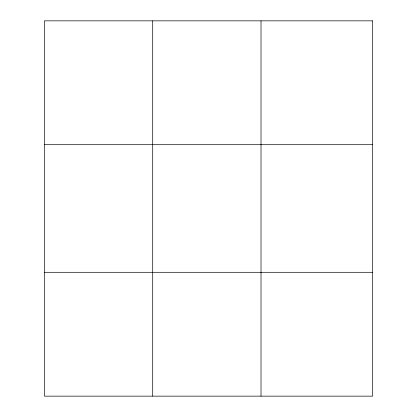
<?xml version="1.0" encoding="UTF-8"?>
<svg xmlns="http://www.w3.org/2000/svg" width="417" height="417" viewBox="0 0 417 417"><rect width="100%" height="100%" fill="white"/><g stroke="black" fill="none" stroke-linecap="round" stroke-linejoin="round"><path stroke-width="0.63" d="M152.705 20.85L152.705 396.15M261.016 20.85L261.016 396.15M44.395 144.699L372.605 144.699M44.395 272.301L372.605 272.301M372.605 20.85L372.605 396.15L44.395 396.15L44.395 20.85L372.605 20.85"/></g></svg>
